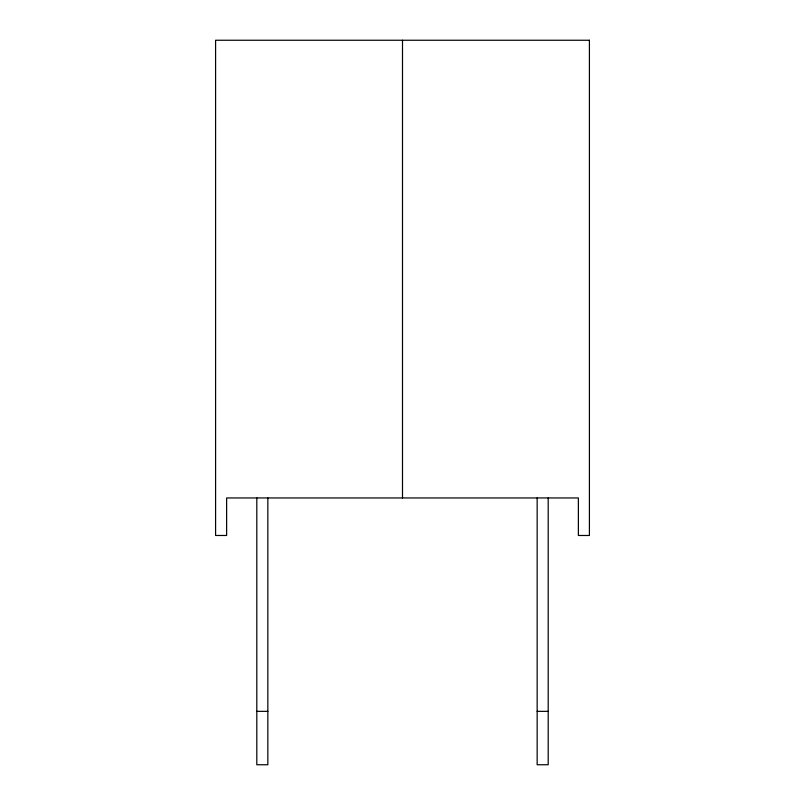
<?xml version="1.0" encoding="UTF-8"?>
<svg xmlns="http://www.w3.org/2000/svg" width="805" height="805" viewBox="0 0 805 805"><rect width="100%" height="100%" fill="white"/><g stroke="black" fill="none" stroke-linecap="round" stroke-linejoin="round"><path stroke-width="1.21" d="M256.805 711.348L267.844 711.348M537.156 711.348L548.195 711.348M548.195 497.953L548.195 764.75L537.156 764.75L537.156 497.953M402.5 40.25L402.5 497.953M267.844 497.953L267.844 764.75L256.805 764.75L256.805 497.953M589.411 40.25L215.589 40.25L215.589 535.476L226.628 535.476L226.628 497.953L578.372 497.953L578.372 535.476L589.411 535.476L589.411 40.25"/></g></svg>
